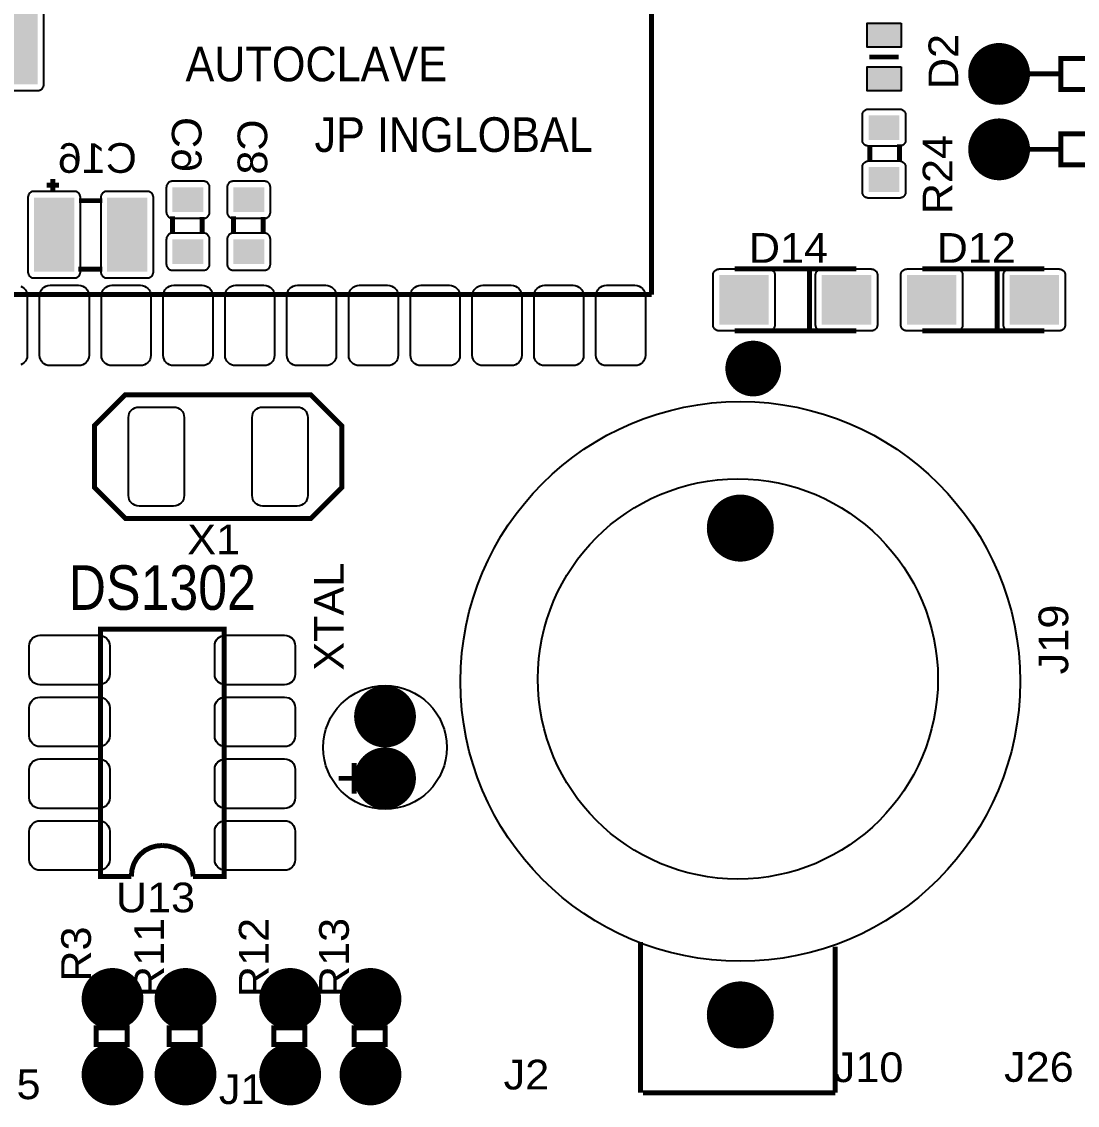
# Model space of a CAD drawing. Header units: inches. Extents: x 18.7 to 39.4, y 4.3 to 20.5.
# Drawn here: x 32.329 to 34.891, y 10.34 to 12.969 of the extents above; entities that cross this region are included whole.
import ezdxf

# ---------------------------------------------------------------- set-up
doc = ezdxf.new("R2010")
doc.units = ezdxf.units.IN
doc.header["$MEASUREMENT"] = 0
doc.styles.get("Standard").update_dxf_attribs({"font": 'arial.ttf'})

# ---------------------------------------------------------------- blocks, each defined once
blk = doc.blocks.new('RPAD')
blk.add_trace([(-0.5, -0.5), (-0.5, 0.5), (0.5, -0.5), (0.5, 0.5)])
blk = doc.blocks.new('EPAD')
at = {"const_width": 0.5}
blk.add_lwpolyline([(-0.25, 0, 1), (0.25, 0, 1)], format="xyb", close=True, dxfattribs=at)
blk = doc.blocks.new('NextionControl')
for points, const_width in [([(46.82, 11.6667), (46.82, 10.9167)], 0.012), ([(46.82, 11.6667), (46.82, 10.9167)], 0.012), ([(46.82, 11.6667), (46.82, 10.9167)], 0.012), ([(47.4194, 11.4931), (47.3486, 11.4931)], 0.0118), ([(47.4194, 11.4931), (47.3486, 11.4931)], 0.0118), ([(47.4194, 11.4931), (47.3486, 11.4931)], 0.0118), ([(47.8133, 11.4145), (48.1133, 11.4145), (48.1133, 11.4895), (47.8133, 11.4895), (47.8133, 11.4145)], 0.012), ([(47.8133, 11.4145), (48.1133, 11.4145), (48.1133, 11.4895), (47.8133, 11.4895), (47.8133, 11.4145)], 0.012), ([(47.8133, 11.4145), (48.1133, 11.4145), (48.1133, 11.4895), (47.8133, 11.4895), (47.8133, 11.4145)], 0.012), ([(47.8133, 11.452), (47.7383, 11.452)], 0.012), ([(47.8133, 11.452), (47.7383, 11.452)], 0.012), ([(47.8133, 11.452), (47.7383, 11.452)], 0.012), ([(47.8133, 11.2315), (48.1133, 11.2315), (48.1133, 11.3065), (47.8133, 11.3065), (47.8133, 11.2315)], 0.012), ([(47.8133, 11.2315), (48.1133, 11.2315), (48.1133, 11.3065), (47.8133, 11.3065), (47.8133, 11.2315)], 0.012), ([(47.8133, 11.2315), (48.1133, 11.2315), (48.1133, 11.3065), (47.8133, 11.3065), (47.8133, 11.2315)], 0.012), ([(47.3495, 11.2394), (47.3495, 11.2799)], 0.012), ([(47.3495, 11.2394), (47.3495, 11.2799)], 0.012), ([(47.3495, 11.2394), (47.3495, 11.2799)], 0.012), ([(47.4215, 11.2394), (47.4215, 11.2814)], 0.012), ([(47.4215, 11.2394), (47.4215, 11.2814)], 0.012), ([(47.4215, 11.2394), (47.4215, 11.2814)], 0.012), ([(47.8133, 11.269), (47.7383, 11.269)], 0.012), ([(47.8133, 11.269), (47.7383, 11.269)], 0.012), ([(47.8133, 11.269), (47.7383, 11.269)], 0.012), ([(45.3674, 11.167), (45.3674, 11.197)], 0.012), ([(45.3674, 11.167), (45.3674, 11.197)], 0.012), ([(45.3674, 11.167), (45.3674, 11.197)], 0.012), ([(45.3824, 11.182), (45.3524, 11.182)], 0.012), ([(45.3824, 11.182), (45.3524, 11.182)], 0.012), ([(45.3824, 11.182), (45.3524, 11.182)], 0.012), ([(45.4874, 11.1445), (45.4304, 11.1445)], 0.012), ([(45.4874, 11.1445), (45.4304, 11.1445)], 0.012), ([(45.4874, 11.1445), (45.4304, 11.1445)], 0.012), ([(45.6575, 11.0642), (45.6575, 11.1062)], 0.012), ([(45.6575, 11.0642), (45.6575, 11.1062)], 0.012), ([(45.6575, 11.0642), (45.6575, 11.1062)], 0.012), ([(45.7295, 11.0642), (45.7295, 11.1047)], 0.012), ([(45.7295, 11.0642), (45.7295, 11.1047)], 0.012), ([(45.7295, 11.0642), (45.7295, 11.1047)], 0.012), ([(45.8052, 11.0642), (45.8052, 11.1062)], 0.012), ([(45.8052, 11.0642), (45.8052, 11.1062)], 0.012), ([(45.8052, 11.0642), (45.8052, 11.1062)], 0.012), ([(45.8772, 11.0642), (45.8772, 11.1047)], 0.012), ([(45.8772, 11.0642), (45.8772, 11.1047)], 0.012), ([(45.8772, 11.0642), (45.8772, 11.1047)], 0.012), ([(45.4874, 10.978), (45.4289, 10.978)], 0.012), ([(45.4874, 10.978), (45.4289, 10.978)], 0.012), ([(45.4874, 10.978), (45.4289, 10.978)], 0.012), ([(47.0216, 10.9788), (47.3171, 10.9788)], 0.012), ([(47.0216, 10.9788), (47.3171, 10.9788)], 0.012), ([(47.0216, 10.9788), (47.3171, 10.9788)], 0.012), ([(47.2031, 10.9788), (47.2031, 10.8288)], 0.012), ([(47.2031, 10.9788), (47.2031, 10.8288)], 0.012), ([(47.2031, 10.9788), (47.2031, 10.8288)], 0.012), ([(47.4773, 10.9788), (47.7728, 10.9788)], 0.012), ([(47.4773, 10.9788), (47.7728, 10.9788)], 0.012), ([(47.4773, 10.9788), (47.7728, 10.9788)], 0.012), ([(47.6588, 10.9788), (47.6588, 10.8288)], 0.012), ([(47.6588, 10.9788), (47.6588, 10.8288)], 0.012), ([(47.6588, 10.9788), (47.6588, 10.8288)], 0.012), ([(43.82, 10.9167), (46.82, 10.9167)], 0.012), ([(43.82, 10.9167), (46.82, 10.9167)], 0.012), ([(43.82, 10.9167), (46.82, 10.9167)], 0.012), ([(47.3171, 10.8288), (47.0216, 10.8288)], 0.012), ([(47.3171, 10.8288), (47.0216, 10.8288)], 0.012), ([(47.3171, 10.8288), (47.0216, 10.8288)], 0.012), ([(47.7728, 10.8288), (47.4773, 10.8288)], 0.012), ([(47.7728, 10.8288), (47.4773, 10.8288)], 0.012), ([(47.7728, 10.8288), (47.4773, 10.8288)], 0.012), ([(45.9933, 10.3737), (45.5433, 10.3737), (45.4683, 10.4487), (45.4683, 10.5987), (45.5433, 10.6737), (45.9933, 10.6737), (46.0683, 10.5987), (46.0683, 10.4487), (45.9933, 10.3737)], 0.012), ([(45.9933, 10.3737), (45.5433, 10.3737), (45.4683, 10.4487), (45.4683, 10.5987), (45.5433, 10.6737), (45.9933, 10.6737), (46.0683, 10.5987), (46.0683, 10.4487), (45.9933, 10.3737)], 0.012), ([(45.9933, 10.3737), (45.5433, 10.3737), (45.4683, 10.4487), (45.4683, 10.5987), (45.5433, 10.6737), (45.9933, 10.6737), (46.0683, 10.5987), (46.0683, 10.4487), (45.9933, 10.3737)], 0.012), ([(45.5576, 9.505), (45.4826, 9.505), (45.4826, 10.105), (45.7826, 10.105), (45.7826, 9.505), (45.7076, 9.505)], 0.012), ([(45.5576, 9.505), (45.4826, 9.505), (45.4826, 10.105), (45.7826, 10.105), (45.7826, 9.505), (45.7076, 9.505)], 0.012), ([(45.5576, 9.505), (45.4826, 9.505), (45.4826, 10.105), (45.7826, 10.105), (45.7826, 9.505), (45.7076, 9.505)], 0.012), ([(46.0982, 9.7055), (46.0982, 9.7805)], 0.012), ([(46.0982, 9.7055), (46.0982, 9.7805)], 0.012), ([(46.0982, 9.7055), (46.0982, 9.7805)], 0.012), ([(46.0607, 9.743), (46.1357, 9.743)], 0.012), ([(46.0607, 9.743), (46.1357, 9.743)], 0.012), ([(46.0607, 9.743), (46.1357, 9.743)], 0.012), ([(45.6326, 9.58), (45.6173, 9.5786), (45.6032, 9.5744), (45.5904, 9.5678), (45.5794, 9.5588), (45.5703, 9.5479), (45.5634, 9.5351), (45.5591, 9.5207), (45.5576, 9.505)], 0.012), ([(45.6326, 9.58), (45.6173, 9.5786), (45.6032, 9.5744), (45.5904, 9.5678), (45.5794, 9.5588), (45.5703, 9.5479), (45.5634, 9.5351), (45.5591, 9.5207), (45.5576, 9.505)], 0.012), ([(45.6326, 9.58), (45.6173, 9.5786), (45.6032, 9.5744), (45.5904, 9.5678), (45.5794, 9.5588), (45.5703, 9.5479), (45.5634, 9.5351), (45.5591, 9.5207), (45.5576, 9.505)], 0.012), ([(45.6326, 9.58), (45.6483, 9.5786), (45.6627, 9.5744), (45.6755, 9.5678), (45.6864, 9.5588), (45.6953, 9.5479), (45.702, 9.5351), (45.7062, 9.5207), (45.7076, 9.505)], 0.012), ([(45.6326, 9.58), (45.6483, 9.5786), (45.6627, 9.5744), (45.6755, 9.5678), (45.6864, 9.5588), (45.6953, 9.5479), (45.702, 9.5351), (45.7062, 9.5207), (45.7076, 9.505)], 0.012), ([(45.6326, 9.58), (45.6483, 9.5786), (45.6627, 9.5744), (45.6755, 9.5678), (45.6864, 9.5588), (45.6953, 9.5479), (45.702, 9.5351), (45.7062, 9.5207), (45.7076, 9.505)], 0.012), ([(46.7932, 8.98), (46.7932, 9.3462)], 0.012), ([(46.7932, 8.98), (46.7932, 9.3462)], 0.012), ([(46.7932, 8.98), (46.7932, 9.3462)], 0.012), ([(47.2657, 9.3344), (47.2657, 8.98)], 0.012), ([(47.2657, 9.3344), (47.2657, 8.98)], 0.012), ([(47.2657, 9.3344), (47.2657, 8.98)], 0.012), ([(45.4725, 9.0974), (45.5475, 9.0974), (45.5475, 9.1376), (45.4725, 9.1376), (45.4725, 9.0974)], 0.012), ([(45.4725, 9.0974), (45.5475, 9.0974), (45.5475, 9.1376), (45.4725, 9.1376), (45.4725, 9.0974)], 0.012), ([(45.4725, 9.0974), (45.5475, 9.0974), (45.5475, 9.1376), (45.4725, 9.1376), (45.4725, 9.0974)], 0.012), ([(45.51, 9.1376), (45.51, 9.1417)], 0.012), ([(45.51, 9.1376), (45.51, 9.1417)], 0.012), ([(45.51, 9.1376), (45.51, 9.1417)], 0.012), ([(45.6497, 9.0974), (45.7247, 9.0974), (45.7247, 9.1376), (45.6497, 9.1376), (45.6497, 9.0974)], 0.012), ([(45.6497, 9.0974), (45.7247, 9.0974), (45.7247, 9.1376), (45.6497, 9.1376), (45.6497, 9.0974)], 0.012), ([(45.6497, 9.0974), (45.7247, 9.0974), (45.7247, 9.1376), (45.6497, 9.1376), (45.6497, 9.0974)], 0.012), ([(45.6872, 9.1376), (45.6872, 9.1417)], 0.012), ([(45.6872, 9.1376), (45.6872, 9.1417)], 0.012), ([(45.6872, 9.1376), (45.6872, 9.1417)], 0.012), ([(45.9036, 9.0974), (45.9786, 9.0974), (45.9786, 9.1376), (45.9036, 9.1376), (45.9036, 9.0974)], 0.012), ([(45.9036, 9.0974), (45.9786, 9.0974), (45.9786, 9.1376), (45.9036, 9.1376), (45.9036, 9.0974)], 0.012), ([(45.9036, 9.0974), (45.9786, 9.0974), (45.9786, 9.1376), (45.9036, 9.1376), (45.9036, 9.0974)], 0.012), ([(45.9411, 9.1376), (45.9411, 9.1417)], 0.012), ([(45.9411, 9.1376), (45.9411, 9.1417)], 0.012), ([(45.9411, 9.1376), (45.9411, 9.1417)], 0.012), ([(46.0985, 9.0974), (46.1735, 9.0974), (46.1735, 9.1376), (46.0985, 9.1376), (46.0985, 9.0974)], 0.012), ([(46.0985, 9.0974), (46.1735, 9.0974), (46.1735, 9.1376), (46.0985, 9.1376), (46.0985, 9.0974)], 0.012), ([(46.0985, 9.0974), (46.1735, 9.0974), (46.1735, 9.1376), (46.0985, 9.1376), (46.0985, 9.0974)], 0.012), ([(46.136, 9.1376), (46.136, 9.1417)], 0.012), ([(46.136, 9.1376), (46.136, 9.1417)], 0.012), ([(46.136, 9.1376), (46.136, 9.1417)], 0.012), ([(45.51, 9.0933), (45.51, 9.0974)], 0.012), ([(45.51, 9.0933), (45.51, 9.0974)], 0.012), ([(45.51, 9.0933), (45.51, 9.0974)], 0.012), ([(45.6872, 9.0933), (45.6872, 9.0974)], 0.012), ([(45.6872, 9.0933), (45.6872, 9.0974)], 0.012), ([(45.6872, 9.0933), (45.6872, 9.0974)], 0.012), ([(45.9411, 9.0933), (45.9411, 9.0974)], 0.012), ([(45.9411, 9.0933), (45.9411, 9.0974)], 0.012), ([(45.9411, 9.0933), (45.9411, 9.0974)], 0.012), ([(46.136, 9.0933), (46.136, 9.0974)], 0.012), ([(46.136, 9.0933), (46.136, 9.0974)], 0.012), ([(46.136, 9.0933), (46.136, 9.0974)], 0.012), ([(46.7991, 8.98), (47.2657, 8.98)], 0.012), ([(46.7991, 8.98), (47.2657, 8.98)], 0.012), ([(46.7991, 8.98), (47.2657, 8.98)], 0.012)]:
    blk.add_lwpolyline(points, dxfattribs=dict(const_width=const_width))
for points in [[(45.2329, 11.4117), (45.3304, 11.4117), (45.332, 11.4118), (45.3335, 11.412), (45.3349, 11.4124), (45.3363, 11.4129), (45.3376, 11.4135), (45.3388, 11.4143), (45.34, 11.4151), (45.3411, 11.4161), (45.342, 11.4171), (45.3429, 11.4183), (45.3436, 11.4195), (45.3442, 11.4208), (45.3447, 11.4222), (45.3451, 11.4237), (45.3453, 11.4252), (45.3454, 11.4267), (45.3454, 11.6067)], [(45.2896, 10.9372), (45.2939, 10.9349), (45.2977, 10.9318), (45.3007, 10.928), (45.3031, 10.9237), (45.3045, 10.9189), (45.305, 10.9137), (45.305, 10.7697), (45.3045, 10.7644), (45.3031, 10.7596), (45.3007, 10.7553), (45.2977, 10.7515), (45.2939, 10.7484), (45.2896, 10.7461)]]:
    blk.add_lwpolyline(points)
for points in [[(47.4253, 11.5755), (47.4253, 11.517), (47.3428, 11.517), (47.3428, 11.5755), (47.4253, 11.5755)], [(47.4253, 11.4692), (47.4253, 11.4107), (47.3428, 11.4107), (47.3428, 11.4692), (47.4253, 11.4692)], [(47.3315, 11.2919), (47.3315, 11.3519), (47.3316, 11.3534), (47.3318, 11.3549), (47.3322, 11.3564), (47.3327, 11.3578), (47.3333, 11.3591), (47.334, 11.3603), (47.3349, 11.3615), (47.3358, 11.3625), (47.3369, 11.3635), (47.3381, 11.3643), (47.3393, 11.3651), (47.3406, 11.3657), (47.342, 11.3662), (47.3434, 11.3666), (47.3449, 11.3668), (47.3465, 11.3669), (47.4215, 11.3669), (47.4231, 11.3668), (47.4246, 11.3666), (47.426, 11.3662), (47.4274, 11.3657), (47.4287, 11.3651), (47.43, 11.3643), (47.4311, 11.3635), (47.4322, 11.3625), (47.4331, 11.3615), (47.434, 11.3603), (47.4347, 11.3591), (47.4353, 11.3578), (47.4358, 11.3564), (47.4362, 11.3549), (47.4364, 11.3534), (47.4365, 11.3519), (47.4365, 11.2919), (47.4364, 11.2903), (47.4362, 11.2888), (47.4358, 11.2873), (47.4353, 11.286), (47.4347, 11.2846), (47.434, 11.2834), (47.4331, 11.2823), (47.4322, 11.2812), (47.4311, 11.2802), (47.43, 11.2794), (47.4287, 11.2786), (47.4274, 11.278), (47.426, 11.2775), (47.4246, 11.2772), (47.4231, 11.2769), (47.4215, 11.2769), (47.3465, 11.2769), (47.3449, 11.2769), (47.3434, 11.2772), (47.342, 11.2775), (47.3406, 11.278), (47.3393, 11.2786), (47.3381, 11.2794), (47.3369, 11.2802), (47.3358, 11.2812), (47.3349, 11.2823), (47.334, 11.2834), (47.3333, 11.2846), (47.3327, 11.286), (47.3322, 11.2873), (47.3318, 11.2888), (47.3316, 11.2903), (47.3315, 11.2919)], [(47.3315, 11.1659), (47.3315, 11.2259), (47.3316, 11.2274), (47.3318, 11.2289), (47.3322, 11.2304), (47.3327, 11.2318), (47.3333, 11.2331), (47.334, 11.2343), (47.3349, 11.2355), (47.3358, 11.2365), (47.3369, 11.2375), (47.3381, 11.2383), (47.3393, 11.2391), (47.3406, 11.2397), (47.342, 11.2402), (47.3434, 11.2406), (47.3449, 11.2408), (47.3465, 11.2409), (47.4215, 11.2409), (47.4231, 11.2408), (47.4246, 11.2406), (47.426, 11.2402), (47.4274, 11.2397), (47.4287, 11.2391), (47.43, 11.2383), (47.4311, 11.2375), (47.4322, 11.2365), (47.4331, 11.2355), (47.434, 11.2343), (47.4347, 11.2331), (47.4353, 11.2318), (47.4358, 11.2304), (47.4362, 11.2289), (47.4364, 11.2274), (47.4365, 11.2259), (47.4365, 11.1659), (47.4364, 11.1643), (47.4362, 11.1628), (47.4358, 11.1613), (47.4353, 11.16), (47.4347, 11.1586), (47.434, 11.1574), (47.4331, 11.1563), (47.4322, 11.1552), (47.4311, 11.1542), (47.43, 11.1534), (47.4287, 11.1526), (47.4274, 11.152), (47.426, 11.1515), (47.4246, 11.1512), (47.4231, 11.1509), (47.4215, 11.1509), (47.3465, 11.1509), (47.3449, 11.1509), (47.3434, 11.1512), (47.342, 11.1515), (47.3406, 11.152), (47.3393, 11.1526), (47.3381, 11.1534), (47.3369, 11.1542), (47.3358, 11.1552), (47.3349, 11.1563), (47.334, 11.1574), (47.3333, 11.1586), (47.3327, 11.16), (47.3322, 11.1613), (47.3318, 11.1628), (47.3316, 11.1643), (47.3315, 11.1659)], [(45.7475, 11.1167), (45.7475, 11.1767), (45.7475, 11.1783), (45.7472, 11.1798), (45.7469, 11.1812), (45.7464, 11.1826), (45.7457, 11.1839), (45.745, 11.1852), (45.7442, 11.1863), (45.7432, 11.1874), (45.7421, 11.1883), (45.741, 11.1892), (45.7397, 11.1899), (45.7384, 11.1906), (45.737, 11.1911), (45.7356, 11.1914), (45.7341, 11.1916), (45.7325, 11.1917), (45.6575, 11.1917), (45.656, 11.1916), (45.6545, 11.1914), (45.653, 11.1911), (45.6516, 11.1906), (45.6503, 11.1899), (45.6491, 11.1892), (45.6479, 11.1883), (45.6469, 11.1874), (45.6459, 11.1863), (45.645, 11.1852), (45.6443, 11.1839), (45.6437, 11.1826), (45.6432, 11.1812), (45.6428, 11.1798), (45.6426, 11.1783), (45.6425, 11.1767), (45.6425, 11.1167), (45.6426, 11.1152), (45.6428, 11.1137), (45.6432, 11.1122), (45.6437, 11.1108), (45.6443, 11.1095), (45.645, 11.1083), (45.6459, 11.1071), (45.6469, 11.1061), (45.6479, 11.1051), (45.6491, 11.1042), (45.6503, 11.1035), (45.6516, 11.1029), (45.653, 11.1024), (45.6545, 11.102), (45.656, 11.1018), (45.6575, 11.1017), (45.7325, 11.1017), (45.7341, 11.1018), (45.7356, 11.102), (45.737, 11.1024), (45.7384, 11.1029), (45.7397, 11.1035), (45.741, 11.1042), (45.7421, 11.1051), (45.7432, 11.1061), (45.7442, 11.1071), (45.745, 11.1083), (45.7457, 11.1095), (45.7464, 11.1108), (45.7469, 11.1122), (45.7472, 11.1137), (45.7475, 11.1152), (45.7475, 11.1167)], [(45.8952, 11.1167), (45.8952, 11.1767), (45.8951, 11.1783), (45.8949, 11.1798), (45.8945, 11.1812), (45.894, 11.1826), (45.8934, 11.1839), (45.8926, 11.1852), (45.8918, 11.1863), (45.8908, 11.1874), (45.8898, 11.1883), (45.8886, 11.1892), (45.8874, 11.1899), (45.8861, 11.1906), (45.8847, 11.1911), (45.8832, 11.1914), (45.8817, 11.1916), (45.8802, 11.1917), (45.8052, 11.1917), (45.8036, 11.1916), (45.8021, 11.1914), (45.8006, 11.1911), (45.7993, 11.1906), (45.7979, 11.1899), (45.7967, 11.1892), (45.7956, 11.1883), (45.7945, 11.1874), (45.7935, 11.1863), (45.7927, 11.1852), (45.7919, 11.1839), (45.7913, 11.1826), (45.7908, 11.1812), (45.7905, 11.1798), (45.7902, 11.1783), (45.7902, 11.1767), (45.7902, 11.1167), (45.7902, 11.1152), (45.7905, 11.1137), (45.7908, 11.1122), (45.7913, 11.1108), (45.7919, 11.1095), (45.7927, 11.1083), (45.7935, 11.1071), (45.7945, 11.1061), (45.7956, 11.1051), (45.7967, 11.1042), (45.7979, 11.1035), (45.7993, 11.1029), (45.8006, 11.1024), (45.8021, 11.102), (45.8036, 11.1018), (45.8052, 11.1017), (45.8802, 11.1017), (45.8817, 11.1018), (45.8832, 11.102), (45.8847, 11.1024), (45.8861, 11.1029), (45.8874, 11.1035), (45.8886, 11.1042), (45.8898, 11.1051), (45.8908, 11.1061), (45.8918, 11.1071), (45.8926, 11.1083), (45.8934, 11.1095), (45.894, 11.1108), (45.8945, 11.1122), (45.8949, 11.1137), (45.8951, 11.1152), (45.8952, 11.1167)], [(45.4191, 11.167), (45.3216, 11.167), (45.3201, 11.1669), (45.3186, 11.1667), (45.3171, 11.1664), (45.3157, 11.1659), (45.3144, 11.1652), (45.3132, 11.1645), (45.312, 11.1636), (45.311, 11.1627), (45.31, 11.1616), (45.3092, 11.1605), (45.3084, 11.1592), (45.3078, 11.1579), (45.3073, 11.1565), (45.3069, 11.1551), (45.3067, 11.1536), (45.3066, 11.152), (45.3066, 10.972), (45.3067, 10.9705), (45.3069, 10.969), (45.3073, 10.9675), (45.3078, 10.9661), (45.3084, 10.9648), (45.3092, 10.9636), (45.31, 10.9624), (45.311, 10.9614), (45.312, 10.9604), (45.3132, 10.9595), (45.3144, 10.9588), (45.3157, 10.9582), (45.3171, 10.9577), (45.3186, 10.9573), (45.3201, 10.9571), (45.3216, 10.957), (45.4191, 10.957), (45.4207, 10.9571), (45.4222, 10.9573), (45.4237, 10.9577), (45.425, 10.9582), (45.4264, 10.9588), (45.4276, 10.9595), (45.4287, 10.9604), (45.4298, 10.9614), (45.4308, 10.9624), (45.4316, 10.9636), (45.4324, 10.9648), (45.433, 10.9661), (45.4335, 10.9675), (45.4338, 10.969), (45.4341, 10.9705), (45.4341, 10.972), (45.4341, 11.152), (45.4341, 11.1536), (45.4338, 11.1551), (45.4335, 11.1565), (45.433, 11.1579), (45.4324, 11.1592), (45.4316, 11.1605), (45.4308, 11.1616), (45.4298, 11.1627), (45.4287, 11.1636), (45.4276, 11.1645), (45.4264, 11.1652), (45.425, 11.1659), (45.4237, 11.1664), (45.4222, 11.1667), (45.4207, 11.1669), (45.4191, 11.167)], [(45.5961, 11.167), (45.4986, 11.167), (45.4971, 11.1669), (45.4956, 11.1667), (45.4941, 11.1664), (45.4927, 11.1659), (45.4914, 11.1652), (45.4902, 11.1645), (45.489, 11.1636), (45.488, 11.1627), (45.487, 11.1616), (45.4862, 11.1605), (45.4854, 11.1592), (45.4848, 11.1579), (45.4843, 11.1565), (45.4839, 11.1551), (45.4837, 11.1536), (45.4836, 11.152), (45.4836, 10.972), (45.4837, 10.9705), (45.4839, 10.969), (45.4843, 10.9675), (45.4848, 10.9661), (45.4854, 10.9648), (45.4862, 10.9636), (45.487, 10.9624), (45.488, 10.9614), (45.489, 10.9604), (45.4902, 10.9595), (45.4914, 10.9588), (45.4927, 10.9582), (45.4941, 10.9577), (45.4956, 10.9573), (45.4971, 10.9571), (45.4986, 10.957), (45.5961, 10.957), (45.5977, 10.9571), (45.5992, 10.9573), (45.6007, 10.9577), (45.602, 10.9582), (45.6034, 10.9588), (45.6046, 10.9595), (45.6057, 10.9604), (45.6068, 10.9614), (45.6078, 10.9624), (45.6086, 10.9636), (45.6094, 10.9648), (45.61, 10.9661), (45.6105, 10.9675), (45.6108, 10.969), (45.6111, 10.9705), (45.6111, 10.972), (45.6111, 11.152), (45.6111, 11.1536), (45.6108, 11.1551), (45.6105, 11.1565), (45.61, 11.1579), (45.6094, 11.1592), (45.6086, 11.1605), (45.6078, 11.1616), (45.6068, 11.1627), (45.6057, 11.1636), (45.6046, 11.1645), (45.6034, 11.1652), (45.602, 11.1659), (45.6007, 11.1664), (45.5992, 11.1667), (45.5977, 11.1669), (45.5961, 11.167)], [(45.7475, 10.9907), (45.7475, 11.0507), (45.7475, 11.0523), (45.7472, 11.0538), (45.7469, 11.0552), (45.7464, 11.0566), (45.7457, 11.0579), (45.745, 11.0592), (45.7442, 11.0603), (45.7432, 11.0614), (45.7421, 11.0623), (45.741, 11.0632), (45.7397, 11.0639), (45.7384, 11.0646), (45.737, 11.0651), (45.7356, 11.0654), (45.7341, 11.0656), (45.7325, 11.0657), (45.6575, 11.0657), (45.656, 11.0656), (45.6545, 11.0654), (45.653, 11.0651), (45.6516, 11.0646), (45.6503, 11.0639), (45.6491, 11.0632), (45.6479, 11.0623), (45.6469, 11.0614), (45.6459, 11.0603), (45.645, 11.0592), (45.6443, 11.0579), (45.6437, 11.0566), (45.6432, 11.0552), (45.6428, 11.0538), (45.6426, 11.0523), (45.6425, 11.0507), (45.6425, 10.9907), (45.6426, 10.9892), (45.6428, 10.9877), (45.6432, 10.9862), (45.6437, 10.9848), (45.6443, 10.9835), (45.645, 10.9823), (45.6459, 10.9811), (45.6469, 10.9801), (45.6479, 10.9791), (45.6491, 10.9782), (45.6503, 10.9775), (45.6516, 10.9769), (45.653, 10.9764), (45.6545, 10.976), (45.656, 10.9758), (45.6575, 10.9757), (45.7325, 10.9757), (45.7341, 10.9758), (45.7356, 10.976), (45.737, 10.9764), (45.7384, 10.9769), (45.7397, 10.9775), (45.741, 10.9782), (45.7421, 10.9791), (45.7432, 10.9801), (45.7442, 10.9811), (45.745, 10.9823), (45.7457, 10.9835), (45.7464, 10.9848), (45.7469, 10.9862), (45.7472, 10.9877), (45.7475, 10.9892), (45.7475, 10.9907)], [(45.8952, 10.9907), (45.8952, 11.0507), (45.8951, 11.0523), (45.8949, 11.0538), (45.8945, 11.0552), (45.894, 11.0566), (45.8934, 11.0579), (45.8926, 11.0592), (45.8918, 11.0603), (45.8908, 11.0614), (45.8898, 11.0623), (45.8886, 11.0632), (45.8874, 11.0639), (45.8861, 11.0646), (45.8847, 11.0651), (45.8832, 11.0654), (45.8817, 11.0656), (45.8802, 11.0657), (45.8052, 11.0657), (45.8036, 11.0656), (45.8021, 11.0654), (45.8006, 11.0651), (45.7993, 11.0646), (45.7979, 11.0639), (45.7967, 11.0632), (45.7956, 11.0623), (45.7945, 11.0614), (45.7935, 11.0603), (45.7927, 11.0592), (45.7919, 11.0579), (45.7913, 11.0566), (45.7908, 11.0552), (45.7905, 11.0538), (45.7902, 11.0523), (45.7902, 11.0507), (45.7902, 10.9907), (45.7902, 10.9892), (45.7905, 10.9877), (45.7908, 10.9862), (45.7913, 10.9848), (45.7919, 10.9835), (45.7927, 10.9823), (45.7935, 10.9811), (45.7945, 10.9801), (45.7956, 10.9791), (45.7967, 10.9782), (45.7979, 10.9775), (45.7993, 10.9769), (45.8006, 10.9764), (45.8021, 10.976), (45.8036, 10.9758), (45.8052, 10.9757), (45.8802, 10.9757), (45.8817, 10.9758), (45.8832, 10.976), (45.8847, 10.9764), (45.8861, 10.9769), (45.8874, 10.9775), (45.8886, 10.9782), (45.8898, 10.9791), (45.8908, 10.9801), (45.8918, 10.9811), (45.8926, 10.9823), (45.8934, 10.9835), (45.894, 10.9848), (45.8945, 10.9862), (45.8949, 10.9877), (45.8951, 10.9892), (45.8952, 10.9907)], [(46.9841, 10.9788), (47.1041, 10.9788), (47.1056, 10.9787), (47.1071, 10.9785), (47.1086, 10.9781), (47.11, 10.9776), (47.1113, 10.977), (47.1125, 10.9762), (47.1137, 10.9754), (47.1147, 10.9744), (47.1157, 10.9734), (47.1165, 10.9722), (47.1173, 10.971), (47.1179, 10.9697), (47.1184, 10.9683), (47.1188, 10.9668), (47.119, 10.9653), (47.1191, 10.9638), (47.1191, 10.8438), (47.119, 10.8422), (47.1188, 10.8407), (47.1184, 10.8392), (47.1179, 10.8379), (47.1173, 10.8365), (47.1165, 10.8353), (47.1157, 10.8341), (47.1147, 10.8331), (47.1137, 10.8321), (47.1125, 10.8313), (47.1113, 10.8305), (47.11, 10.8299), (47.1086, 10.8294), (47.1071, 10.8291), (47.1056, 10.8288), (47.1041, 10.8288), (46.9841, 10.8288), (46.9825, 10.8288), (46.981, 10.8291), (46.9795, 10.8294), (46.9782, 10.8299), (46.9768, 10.8305), (46.9756, 10.8313), (46.9745, 10.8321), (46.9734, 10.8331), (46.9724, 10.8341), (46.9716, 10.8353), (46.9708, 10.8365), (46.9702, 10.8379), (46.9697, 10.8392), (46.9694, 10.8407), (46.9691, 10.8422), (46.9691, 10.8438), (46.9691, 10.9638), (46.9691, 10.9653), (46.9694, 10.9668), (46.9697, 10.9683), (46.9702, 10.9697), (46.9708, 10.971), (46.9716, 10.9722), (46.9724, 10.9734), (46.9734, 10.9744), (46.9745, 10.9754), (46.9756, 10.9762), (46.9768, 10.977), (46.9782, 10.9776), (46.9795, 10.9781), (46.981, 10.9785), (46.9825, 10.9787), (46.9841, 10.9788)], [(47.2331, 10.9788), (47.3531, 10.9788), (47.3546, 10.9787), (47.3561, 10.9785), (47.3576, 10.9781), (47.359, 10.9776), (47.3603, 10.977), (47.3615, 10.9762), (47.3627, 10.9754), (47.3637, 10.9744), (47.3647, 10.9734), (47.3655, 10.9722), (47.3663, 10.971), (47.3669, 10.9697), (47.3674, 10.9683), (47.3678, 10.9668), (47.368, 10.9653), (47.3681, 10.9638), (47.3681, 10.8438), (47.368, 10.8422), (47.3678, 10.8407), (47.3674, 10.8392), (47.3669, 10.8379), (47.3663, 10.8365), (47.3655, 10.8353), (47.3647, 10.8341), (47.3637, 10.8331), (47.3627, 10.8321), (47.3615, 10.8313), (47.3603, 10.8305), (47.359, 10.8299), (47.3576, 10.8294), (47.3561, 10.8291), (47.3546, 10.8288), (47.3531, 10.8288), (47.2331, 10.8288), (47.2315, 10.8288), (47.23, 10.8291), (47.2285, 10.8294), (47.2272, 10.8299), (47.2258, 10.8305), (47.2246, 10.8313), (47.2235, 10.8321), (47.2224, 10.8331), (47.2214, 10.8341), (47.2206, 10.8353), (47.2198, 10.8365), (47.2192, 10.8379), (47.2187, 10.8392), (47.2184, 10.8407), (47.2181, 10.8422), (47.2181, 10.8438), (47.2181, 10.9638), (47.2181, 10.9653), (47.2184, 10.9668), (47.2187, 10.9683), (47.2192, 10.9697), (47.2198, 10.971), (47.2206, 10.9722), (47.2214, 10.9734), (47.2224, 10.9744), (47.2235, 10.9754), (47.2246, 10.9762), (47.2258, 10.977), (47.2272, 10.9776), (47.2285, 10.9781), (47.23, 10.9785), (47.2315, 10.9787), (47.2331, 10.9788)], [(47.4398, 10.9788), (47.5598, 10.9788), (47.5613, 10.9787), (47.5628, 10.9785), (47.5643, 10.9781), (47.5657, 10.9776), (47.567, 10.977), (47.5682, 10.9762), (47.5694, 10.9754), (47.5704, 10.9744), (47.5714, 10.9734), (47.5722, 10.9722), (47.573, 10.971), (47.5736, 10.9697), (47.5741, 10.9683), (47.5745, 10.9668), (47.5747, 10.9653), (47.5748, 10.9638), (47.5748, 10.8438), (47.5747, 10.8422), (47.5745, 10.8407), (47.5741, 10.8392), (47.5736, 10.8379), (47.573, 10.8365), (47.5722, 10.8353), (47.5714, 10.8341), (47.5704, 10.8331), (47.5694, 10.8321), (47.5682, 10.8313), (47.567, 10.8305), (47.5657, 10.8299), (47.5643, 10.8294), (47.5628, 10.8291), (47.5613, 10.8288), (47.5598, 10.8288), (47.4398, 10.8288), (47.4382, 10.8288), (47.4367, 10.8291), (47.4352, 10.8294), (47.4338, 10.8299), (47.4325, 10.8305), (47.4313, 10.8313), (47.4301, 10.8321), (47.4291, 10.8331), (47.4281, 10.8341), (47.4273, 10.8353), (47.4265, 10.8365), (47.4259, 10.8379), (47.4254, 10.8392), (47.4251, 10.8407), (47.4248, 10.8422), (47.4248, 10.8438), (47.4248, 10.9638), (47.4248, 10.9653), (47.4251, 10.9668), (47.4254, 10.9683), (47.4259, 10.9697), (47.4265, 10.971), (47.4273, 10.9722), (47.4281, 10.9734), (47.4291, 10.9744), (47.4301, 10.9754), (47.4313, 10.9762), (47.4325, 10.977), (47.4338, 10.9776), (47.4352, 10.9781), (47.4367, 10.9785), (47.4382, 10.9787), (47.4398, 10.9788)], [(47.6888, 10.9788), (47.8088, 10.9788), (47.8103, 10.9787), (47.8118, 10.9785), (47.8133, 10.9781), (47.8147, 10.9776), (47.816, 10.977), (47.8172, 10.9762), (47.8184, 10.9754), (47.8194, 10.9744), (47.8204, 10.9734), (47.8212, 10.9722), (47.822, 10.971), (47.8226, 10.9697), (47.8231, 10.9683), (47.8235, 10.9668), (47.8237, 10.9653), (47.8238, 10.9638), (47.8238, 10.8438), (47.8237, 10.8422), (47.8235, 10.8407), (47.8231, 10.8392), (47.8226, 10.8379), (47.822, 10.8365), (47.8212, 10.8353), (47.8204, 10.8341), (47.8194, 10.8331), (47.8184, 10.8321), (47.8172, 10.8313), (47.816, 10.8305), (47.8147, 10.8299), (47.8133, 10.8294), (47.8118, 10.8291), (47.8103, 10.8288), (47.8088, 10.8288), (47.6888, 10.8288), (47.6872, 10.8288), (47.6857, 10.8291), (47.6842, 10.8294), (47.6828, 10.8299), (47.6815, 10.8305), (47.6803, 10.8313), (47.6791, 10.8321), (47.6781, 10.8331), (47.6771, 10.8341), (47.6763, 10.8353), (47.6755, 10.8365), (47.6749, 10.8379), (47.6744, 10.8392), (47.6741, 10.8407), (47.6738, 10.8422), (47.6738, 10.8438), (47.6738, 10.9638), (47.6738, 10.9653), (47.6741, 10.9668), (47.6744, 10.9683), (47.6749, 10.9697), (47.6755, 10.971), (47.6763, 10.9722), (47.6771, 10.9734), (47.6781, 10.9744), (47.6791, 10.9754), (47.6803, 10.9762), (47.6815, 10.977), (47.6828, 10.9776), (47.6842, 10.9781), (47.6857, 10.9785), (47.6872, 10.9787), (47.6888, 10.9788)], [(45.3605, 10.9392), (45.4295, 10.9392), (45.4347, 10.9386), (45.4396, 10.9372), (45.4439, 10.9349), (45.4477, 10.9318), (45.4507, 10.928), (45.4531, 10.9237), (45.4545, 10.9189), (45.455, 10.9137), (45.455, 10.7697), (45.4545, 10.7644), (45.4531, 10.7596), (45.4507, 10.7553), (45.4477, 10.7515), (45.4439, 10.7484), (45.4396, 10.7461), (45.4347, 10.7447), (45.4295, 10.7442), (45.3605, 10.7442), (45.3553, 10.7447), (45.3505, 10.7461), (45.3462, 10.7484), (45.3424, 10.7515), (45.3393, 10.7553), (45.337, 10.7596), (45.3355, 10.7644), (45.335, 10.7697), (45.335, 10.9137), (45.3355, 10.9189), (45.337, 10.9237), (45.3393, 10.928), (45.3424, 10.9318), (45.3462, 10.9349), (45.3505, 10.9372), (45.3553, 10.9386), (45.3605, 10.9392)], [(45.5105, 10.9392), (45.5795, 10.9392), (45.5847, 10.9386), (45.5896, 10.9372), (45.5939, 10.9349), (45.5977, 10.9318), (45.6007, 10.928), (45.6031, 10.9237), (45.6045, 10.9189), (45.605, 10.9137), (45.605, 10.7697), (45.6045, 10.7644), (45.6031, 10.7596), (45.6007, 10.7553), (45.5977, 10.7515), (45.5939, 10.7484), (45.5896, 10.7461), (45.5847, 10.7447), (45.5795, 10.7442), (45.5105, 10.7442), (45.5053, 10.7447), (45.5005, 10.7461), (45.4962, 10.7484), (45.4924, 10.7515), (45.4893, 10.7553), (45.487, 10.7596), (45.4855, 10.7644), (45.485, 10.7697), (45.485, 10.9137), (45.4855, 10.9189), (45.487, 10.9237), (45.4893, 10.928), (45.4924, 10.9318), (45.4962, 10.9349), (45.5005, 10.9372), (45.5053, 10.9386), (45.5105, 10.9392)], [(45.6605, 10.9392), (45.7295, 10.9392), (45.7347, 10.9386), (45.7396, 10.9372), (45.7439, 10.9349), (45.7477, 10.9318), (45.7507, 10.928), (45.7531, 10.9237), (45.7545, 10.9189), (45.755, 10.9137), (45.755, 10.7697), (45.7545, 10.7644), (45.7531, 10.7596), (45.7507, 10.7553), (45.7477, 10.7515), (45.7439, 10.7484), (45.7396, 10.7461), (45.7347, 10.7447), (45.7295, 10.7442), (45.6605, 10.7442), (45.6553, 10.7447), (45.6505, 10.7461), (45.6462, 10.7484), (45.6424, 10.7515), (45.6393, 10.7553), (45.637, 10.7596), (45.6355, 10.7644), (45.635, 10.7697), (45.635, 10.9137), (45.6355, 10.9189), (45.637, 10.9237), (45.6393, 10.928), (45.6424, 10.9318), (45.6462, 10.9349), (45.6505, 10.9372), (45.6553, 10.9386), (45.6605, 10.9392)], [(45.8105, 10.9392), (45.8795, 10.9392), (45.8847, 10.9386), (45.8896, 10.9372), (45.8939, 10.9349), (45.8977, 10.9318), (45.9007, 10.928), (45.9031, 10.9237), (45.9045, 10.9189), (45.905, 10.9137), (45.905, 10.7697), (45.9045, 10.7644), (45.9031, 10.7596), (45.9007, 10.7553), (45.8977, 10.7515), (45.8939, 10.7484), (45.8896, 10.7461), (45.8847, 10.7447), (45.8795, 10.7442), (45.8105, 10.7442), (45.8053, 10.7447), (45.8005, 10.7461), (45.7962, 10.7484), (45.7924, 10.7515), (45.7893, 10.7553), (45.787, 10.7596), (45.7855, 10.7644), (45.785, 10.7697), (45.785, 10.9137), (45.7855, 10.9189), (45.787, 10.9237), (45.7893, 10.928), (45.7924, 10.9318), (45.7962, 10.9349), (45.8005, 10.9372), (45.8053, 10.9386), (45.8105, 10.9392)], [(45.9605, 10.9392), (46.0295, 10.9392), (46.0347, 10.9386), (46.0396, 10.9372), (46.0439, 10.9349), (46.0477, 10.9318), (46.0507, 10.928), (46.0531, 10.9237), (46.0545, 10.9189), (46.055, 10.9137), (46.055, 10.7697), (46.0545, 10.7644), (46.0531, 10.7596), (46.0507, 10.7553), (46.0477, 10.7515), (46.0439, 10.7484), (46.0396, 10.7461), (46.0347, 10.7447), (46.0295, 10.7442), (45.9605, 10.7442), (45.9553, 10.7447), (45.9505, 10.7461), (45.9462, 10.7484), (45.9424, 10.7515), (45.9393, 10.7553), (45.937, 10.7596), (45.9355, 10.7644), (45.935, 10.7697), (45.935, 10.9137), (45.9355, 10.9189), (45.937, 10.9237), (45.9393, 10.928), (45.9424, 10.9318), (45.9462, 10.9349), (45.9505, 10.9372), (45.9553, 10.9386), (45.9605, 10.9392)], [(46.1105, 10.9392), (46.1795, 10.9392), (46.1847, 10.9386), (46.1896, 10.9372), (46.1939, 10.9349), (46.1977, 10.9318), (46.2007, 10.928), (46.2031, 10.9237), (46.2045, 10.9189), (46.205, 10.9137), (46.205, 10.7697), (46.2045, 10.7644), (46.2031, 10.7596), (46.2007, 10.7553), (46.1977, 10.7515), (46.1939, 10.7484), (46.1896, 10.7461), (46.1847, 10.7447), (46.1795, 10.7442), (46.1105, 10.7442), (46.1053, 10.7447), (46.1005, 10.7461), (46.0962, 10.7484), (46.0924, 10.7515), (46.0893, 10.7553), (46.087, 10.7596), (46.0855, 10.7644), (46.085, 10.7697), (46.085, 10.9137), (46.0855, 10.9189), (46.087, 10.9237), (46.0893, 10.928), (46.0924, 10.9318), (46.0962, 10.9349), (46.1005, 10.9372), (46.1053, 10.9386), (46.1105, 10.9392)], [(46.2605, 10.9392), (46.3295, 10.9392), (46.3347, 10.9386), (46.3396, 10.9372), (46.3439, 10.9349), (46.3477, 10.9318), (46.3507, 10.928), (46.3531, 10.9237), (46.3545, 10.9189), (46.355, 10.9137), (46.355, 10.7697), (46.3545, 10.7644), (46.3531, 10.7596), (46.3507, 10.7553), (46.3477, 10.7515), (46.3439, 10.7484), (46.3396, 10.7461), (46.3347, 10.7447), (46.3295, 10.7442), (46.2605, 10.7442), (46.2553, 10.7447), (46.2505, 10.7461), (46.2462, 10.7484), (46.2424, 10.7515), (46.2393, 10.7553), (46.237, 10.7596), (46.2355, 10.7644), (46.235, 10.7697), (46.235, 10.9137), (46.2355, 10.9189), (46.237, 10.9237), (46.2393, 10.928), (46.2424, 10.9318), (46.2462, 10.9349), (46.2505, 10.9372), (46.2553, 10.9386), (46.2605, 10.9392)], [(46.4105, 10.9392), (46.4795, 10.9392), (46.4847, 10.9386), (46.4896, 10.9372), (46.4939, 10.9349), (46.4977, 10.9318), (46.5007, 10.928), (46.5031, 10.9237), (46.5045, 10.9189), (46.505, 10.9137), (46.505, 10.7697), (46.5045, 10.7644), (46.5031, 10.7596), (46.5007, 10.7553), (46.4977, 10.7515), (46.4939, 10.7484), (46.4896, 10.7461), (46.4847, 10.7447), (46.4795, 10.7442), (46.4105, 10.7442), (46.4053, 10.7447), (46.4005, 10.7461), (46.3962, 10.7484), (46.3924, 10.7515), (46.3893, 10.7553), (46.387, 10.7596), (46.3855, 10.7644), (46.385, 10.7697), (46.385, 10.9137), (46.3855, 10.9189), (46.387, 10.9237), (46.3893, 10.928), (46.3924, 10.9318), (46.3962, 10.9349), (46.4005, 10.9372), (46.4053, 10.9386), (46.4105, 10.9392)], [(46.5605, 10.9392), (46.6295, 10.9392), (46.6347, 10.9386), (46.6396, 10.9372), (46.6439, 10.9349), (46.6477, 10.9318), (46.6507, 10.928), (46.6531, 10.9237), (46.6545, 10.9189), (46.655, 10.9137), (46.655, 10.7697), (46.6545, 10.7644), (46.6531, 10.7596), (46.6507, 10.7553), (46.6477, 10.7515), (46.6439, 10.7484), (46.6396, 10.7461), (46.6347, 10.7447), (46.6295, 10.7442), (46.5605, 10.7442), (46.5553, 10.7447), (46.5505, 10.7461), (46.5462, 10.7484), (46.5424, 10.7515), (46.5393, 10.7553), (46.537, 10.7596), (46.5355, 10.7644), (46.535, 10.7697), (46.535, 10.9137), (46.5355, 10.9189), (46.537, 10.9237), (46.5393, 10.928), (46.5424, 10.9318), (46.5462, 10.9349), (46.5505, 10.9372), (46.5553, 10.9386), (46.5605, 10.9392)], [(46.7105, 10.9392), (46.7795, 10.9392), (46.7847, 10.9386), (46.7896, 10.9372), (46.7939, 10.9349), (46.7977, 10.9318), (46.8007, 10.928), (46.8031, 10.9237), (46.8045, 10.9189), (46.805, 10.9137), (46.805, 10.7697), (46.8045, 10.7644), (46.8031, 10.7596), (46.8007, 10.7553), (46.7977, 10.7515), (46.7939, 10.7484), (46.7896, 10.7461), (46.7847, 10.7447), (46.7795, 10.7442), (46.7105, 10.7442), (46.7053, 10.7447), (46.7005, 10.7461), (46.6962, 10.7484), (46.6924, 10.7515), (46.6893, 10.7553), (46.687, 10.7596), (46.6855, 10.7644), (46.685, 10.7697), (46.685, 10.9137), (46.6855, 10.9189), (46.687, 10.9237), (46.6893, 10.928), (46.6924, 10.9318), (46.6962, 10.9349), (46.7005, 10.9372), (46.7053, 10.9386), (46.7105, 10.9392)], [(45.6603, 10.4037), (45.5763, 10.4037), (45.571, 10.4042), (45.5662, 10.4057), (45.5619, 10.408), (45.5581, 10.4111), (45.555, 10.4148), (45.5527, 10.4192), (45.5513, 10.424), (45.5508, 10.4292), (45.5508, 10.6182), (45.5513, 10.6234), (45.5527, 10.6282), (45.555, 10.6326), (45.5581, 10.6363), (45.5619, 10.6394), (45.5662, 10.6417), (45.571, 10.6432), (45.5763, 10.6437), (45.6603, 10.6437), (45.6655, 10.6432), (45.6703, 10.6417), (45.6746, 10.6394), (45.6784, 10.6363), (45.6815, 10.6326), (45.6838, 10.6282), (45.6852, 10.6234), (45.6858, 10.6182), (45.6858, 10.4292), (45.6852, 10.424), (45.6838, 10.4192), (45.6815, 10.4148), (45.6784, 10.4111), (45.6746, 10.408), (45.6703, 10.4057), (45.6655, 10.4042), (45.6603, 10.4037)], [(45.9603, 10.4037), (45.8763, 10.4037), (45.871, 10.4042), (45.8662, 10.4057), (45.8619, 10.408), (45.8581, 10.4111), (45.855, 10.4148), (45.8527, 10.4192), (45.8513, 10.424), (45.8508, 10.4292), (45.8508, 10.6182), (45.8513, 10.6234), (45.8527, 10.6282), (45.855, 10.6326), (45.8581, 10.6363), (45.8619, 10.6394), (45.8662, 10.6417), (45.871, 10.6432), (45.8763, 10.6437), (45.9603, 10.6437), (45.9655, 10.6432), (45.9703, 10.6417), (45.9746, 10.6394), (45.9784, 10.6363), (45.9815, 10.6326), (45.9838, 10.6282), (45.9852, 10.6234), (45.9858, 10.6182), (45.9858, 10.4292), (45.9852, 10.424), (45.9838, 10.4192), (45.9815, 10.4148), (45.9784, 10.4111), (45.9746, 10.408), (45.9703, 10.4057), (45.9655, 10.4042), (45.9603, 10.4037)], [(45.3101, 9.9955), (45.3101, 10.0645), (45.3106, 10.0697), (45.3121, 10.0746), (45.3144, 10.0789), (45.3175, 10.0827), (45.3212, 10.0857), (45.3256, 10.0881), (45.3304, 10.0895), (45.3356, 10.09), (45.4796, 10.09), (45.4848, 10.0895), (45.4896, 10.0881), (45.494, 10.0857), (45.4977, 10.0827), (45.5008, 10.0789), (45.5031, 10.0746), (45.5046, 10.0697), (45.5051, 10.0645), (45.5051, 9.9955), (45.5046, 9.9903), (45.5031, 9.9855), (45.5008, 9.9812), (45.4977, 9.9774), (45.494, 9.9743), (45.4896, 9.972), (45.4848, 9.9705), (45.4796, 9.97), (45.3356, 9.97), (45.3304, 9.9705), (45.3256, 9.972), (45.3212, 9.9743), (45.3175, 9.9774), (45.3144, 9.9812), (45.3121, 9.9855), (45.3106, 9.9903), (45.3101, 9.9955)], [(45.7601, 9.9955), (45.7601, 10.0645), (45.7606, 10.0697), (45.7621, 10.0746), (45.7644, 10.0789), (45.7675, 10.0827), (45.7712, 10.0857), (45.7756, 10.0881), (45.7804, 10.0895), (45.7856, 10.09), (45.9296, 10.09), (45.9348, 10.0895), (45.9396, 10.0881), (45.944, 10.0857), (45.9477, 10.0827), (45.9508, 10.0789), (45.9531, 10.0746), (45.9546, 10.0697), (45.9551, 10.0645), (45.9551, 9.9955), (45.9546, 9.9903), (45.9531, 9.9855), (45.9508, 9.9812), (45.9477, 9.9774), (45.944, 9.9743), (45.9396, 9.972), (45.9348, 9.9705), (45.9296, 9.97), (45.7856, 9.97), (45.7804, 9.9705), (45.7756, 9.972), (45.7712, 9.9743), (45.7675, 9.9774), (45.7644, 9.9812), (45.7621, 9.9855), (45.7606, 9.9903), (45.7601, 9.9955)], [(45.3101, 9.8455), (45.3101, 9.9145), (45.3106, 9.9197), (45.3121, 9.9246), (45.3144, 9.9289), (45.3175, 9.9327), (45.3212, 9.9357), (45.3256, 9.9381), (45.3304, 9.9395), (45.3356, 9.94), (45.4796, 9.94), (45.4848, 9.9395), (45.4896, 9.9381), (45.494, 9.9357), (45.4977, 9.9327), (45.5008, 9.9289), (45.5031, 9.9246), (45.5046, 9.9197), (45.5051, 9.9145), (45.5051, 9.8455), (45.5046, 9.8403), (45.5031, 9.8355), (45.5008, 9.8312), (45.4977, 9.8274), (45.494, 9.8243), (45.4896, 9.822), (45.4848, 9.8205), (45.4796, 9.82), (45.3356, 9.82), (45.3304, 9.8205), (45.3256, 9.822), (45.3212, 9.8243), (45.3175, 9.8274), (45.3144, 9.8312), (45.3121, 9.8355), (45.3106, 9.8403), (45.3101, 9.8455)], [(45.7601, 9.8455), (45.7601, 9.9145), (45.7606, 9.9197), (45.7621, 9.9246), (45.7644, 9.9289), (45.7675, 9.9327), (45.7712, 9.9357), (45.7756, 9.9381), (45.7804, 9.9395), (45.7856, 9.94), (45.9296, 9.94), (45.9348, 9.9395), (45.9396, 9.9381), (45.944, 9.9357), (45.9477, 9.9327), (45.9508, 9.9289), (45.9531, 9.9246), (45.9546, 9.9197), (45.9551, 9.9145), (45.9551, 9.8455), (45.9546, 9.8403), (45.9531, 9.8355), (45.9508, 9.8312), (45.9477, 9.8274), (45.944, 9.8243), (45.9396, 9.822), (45.9348, 9.8205), (45.9296, 9.82), (45.7856, 9.82), (45.7804, 9.8205), (45.7756, 9.822), (45.7712, 9.8243), (45.7675, 9.8274), (45.7644, 9.8312), (45.7621, 9.8355), (45.7606, 9.8403), (45.7601, 9.8455)], [(45.3101, 9.6955), (45.3101, 9.7645), (45.3106, 9.7697), (45.3121, 9.7746), (45.3144, 9.7789), (45.3175, 9.7827), (45.3212, 9.7857), (45.3256, 9.7881), (45.3304, 9.7895), (45.3356, 9.79), (45.4796, 9.79), (45.4848, 9.7895), (45.4896, 9.7881), (45.494, 9.7857), (45.4977, 9.7827), (45.5008, 9.7789), (45.5031, 9.7746), (45.5046, 9.7697), (45.5051, 9.7645), (45.5051, 9.6955), (45.5046, 9.6903), (45.5031, 9.6855), (45.5008, 9.6812), (45.4977, 9.6774), (45.494, 9.6743), (45.4896, 9.672), (45.4848, 9.6705), (45.4796, 9.67), (45.3356, 9.67), (45.3304, 9.6705), (45.3256, 9.672), (45.3212, 9.6743), (45.3175, 9.6774), (45.3144, 9.6812), (45.3121, 9.6855), (45.3106, 9.6903), (45.3101, 9.6955)], [(45.7601, 9.6955), (45.7601, 9.7645), (45.7606, 9.7697), (45.7621, 9.7746), (45.7644, 9.7789), (45.7675, 9.7827), (45.7712, 9.7857), (45.7756, 9.7881), (45.7804, 9.7895), (45.7856, 9.79), (45.9296, 9.79), (45.9348, 9.7895), (45.9396, 9.7881), (45.944, 9.7857), (45.9477, 9.7827), (45.9508, 9.7789), (45.9531, 9.7746), (45.9546, 9.7697), (45.9551, 9.7645), (45.9551, 9.6955), (45.9546, 9.6903), (45.9531, 9.6855), (45.9508, 9.6812), (45.9477, 9.6774), (45.944, 9.6743), (45.9396, 9.672), (45.9348, 9.6705), (45.9296, 9.67), (45.7856, 9.67), (45.7804, 9.6705), (45.7756, 9.672), (45.7712, 9.6743), (45.7675, 9.6774), (45.7644, 9.6812), (45.7621, 9.6855), (45.7606, 9.6903), (45.7601, 9.6955)], [(45.3101, 9.5455), (45.3101, 9.6145), (45.3106, 9.6197), (45.3121, 9.6246), (45.3144, 9.6289), (45.3175, 9.6327), (45.3212, 9.6357), (45.3256, 9.6381), (45.3304, 9.6395), (45.3356, 9.64), (45.4796, 9.64), (45.4848, 9.6395), (45.4896, 9.6381), (45.494, 9.6357), (45.4977, 9.6327), (45.5008, 9.6289), (45.5031, 9.6246), (45.5046, 9.6197), (45.5051, 9.6145), (45.5051, 9.5455), (45.5046, 9.5403), (45.5031, 9.5355), (45.5008, 9.5312), (45.4977, 9.5274), (45.494, 9.5243), (45.4896, 9.522), (45.4848, 9.5205), (45.4796, 9.52), (45.3356, 9.52), (45.3304, 9.5205), (45.3256, 9.522), (45.3212, 9.5243), (45.3175, 9.5274), (45.3144, 9.5312), (45.3121, 9.5355), (45.3106, 9.5403), (45.3101, 9.5455)], [(45.7601, 9.5455), (45.7601, 9.6145), (45.7606, 9.6197), (45.7621, 9.6246), (45.7644, 9.6289), (45.7675, 9.6327), (45.7712, 9.6357), (45.7756, 9.6381), (45.7804, 9.6395), (45.7856, 9.64), (45.9296, 9.64), (45.9348, 9.6395), (45.9396, 9.6381), (45.944, 9.6357), (45.9477, 9.6327), (45.9508, 9.6289), (45.9531, 9.6246), (45.9546, 9.6197), (45.9551, 9.6145), (45.9551, 9.5455), (45.9546, 9.5403), (45.9531, 9.5355), (45.9508, 9.5312), (45.9477, 9.5274), (45.944, 9.5243), (45.9396, 9.522), (45.9348, 9.5205), (45.9296, 9.52), (45.7856, 9.52), (45.7804, 9.5205), (45.7756, 9.522), (45.7712, 9.5243), (45.7675, 9.5274), (45.7644, 9.5312), (45.7621, 9.5355), (45.7606, 9.5403), (45.7601, 9.5455)]]:
    blk.add_lwpolyline(points, close=True)
for centre, radius in [((47.0354, 9.9781), 0.6791), ((47.0354, 9.9781), 0.6791), ((47.0354, 9.9781), 0.6791), ((47.0295, 9.984), 0.4854), ((47.0295, 9.984), 0.4854), ((47.0295, 9.984), 0.4854), ((46.1732, 9.818), 0.15), ((46.1732, 9.818), 0.15), ((46.1732, 9.818), 0.15)]:
    blk.add_circle(centre, radius)
at = {"zscale": 1.5}
for name, p, xscale, yscale in [('RPAD', (45.2816, 11.5167), 0.0975, 0.18), ('EPAD', (47.6633, 11.452), 0.15, 0.15), ('EPAD', (47.6633, 11.269), 0.15, 0.15), ('RPAD', (45.3704, 11.062), 0.0975, 0.18), ('RPAD', (45.5474, 11.062), 0.0975, 0.18), ('RPAD', (47.0441, 10.9038), 0.12, 0.12), ('RPAD', (47.2931, 10.9038), 0.12, 0.12), ('RPAD', (47.4998, 10.9038), 0.12, 0.12), ('RPAD', (47.7488, 10.9038), 0.12, 0.12), ('EPAD', (47.0666, 10.7372), 0.135, 0.135), ('EPAD', (47.0354, 10.3501), 0.1626375, 0.1626375), ('EPAD', (46.1732, 9.893), 0.15, 0.15), ('EPAD', (46.1732, 9.743), 0.15, 0.15), ('EPAD', (45.512, 9.2077), 0.15, 0.15), ('EPAD', (45.6891, 9.2077), 0.15, 0.15), ('EPAD', (45.9431, 9.2077), 0.15, 0.15), ('EPAD', (46.1379, 9.2077), 0.15, 0.15), ('EPAD', (47.0354, 9.169), 0.1626375, 0.1626375), ('EPAD', (45.512, 9.0246), 0.15, 0.15), ('EPAD', (45.6891, 9.0246), 0.15, 0.15), ('EPAD', (45.9431, 9.0246), 0.15, 0.15), ('EPAD', (46.1379, 9.0246), 0.15, 0.15)]:
    blk.add_blockref(name, p, dxfattribs=dict(at, xscale=xscale, yscale=yscale))
for p, xscale, yscale, rotation in [((47.384, 11.5463), 0.0585, 0.0825, 270), ((47.384, 11.44), 0.0585, 0.0825, 270), ((47.384, 11.3219), 0.06, 0.07500000000000001, 90), ((47.384, 11.1959), 0.06, 0.07500000000000001, 90), ((45.695, 11.1467), 0.06, 0.07500000000000001, 270), ((45.8427, 11.1467), 0.06, 0.07500000000000001, 270), ((45.695, 11.0207), 0.06, 0.07500000000000001, 270), ((45.8427, 11.0207), 0.06, 0.07500000000000001, 270)]:
    blk.add_blockref('RPAD', p, dxfattribs=dict(at, xscale=xscale, yscale=yscale, rotation=rotation))
at = {"width": 1.041667}
for s, p in [('D2', (47.564, 11.415)), ('D2', (47.564, 11.415)), ('D2', (47.564, 11.415)), ('R24', (47.55, 11.1117)), ('R24', (47.55, 11.1117)), ('R24', (47.55, 11.1117)), ('XTAL', (46.0731, 10.0041)), ('XTAL', (46.0731, 10.0041)), ('XTAL', (46.0731, 10.0041)), ('J19', (47.831, 9.9955)), ('J19', (47.831, 9.9955)), ('J19', (47.831, 9.9955)), ('R11', (45.6366, 9.2121)), ('R11', (45.6366, 9.2121)), ('R11', (45.6366, 9.2121)), ('R12', (45.8906, 9.2121)), ('R12', (45.8906, 9.2121)), ('R12', (45.8906, 9.2121)), ('R13', (46.0854, 9.2121)), ('R13', (46.0854, 9.2121)), ('R13', (46.0854, 9.2121)), ('R3', (45.4595, 9.2496)), ('R3', (45.4595, 9.2496)), ('R3', (45.4595, 9.2496))]:
    blk.add_text(s, height=0.072, rotation=90, dxfattribs=at).set_placement(p)
for s, height, width, p in [('AUTOCLAVE', 0.084, 0.892857, (45.6891, 11.4341)), ('AUTOCLAVE', 0.084, 0.892857, (45.6891, 11.4341)), ('AUTOCLAVE', 0.084, 0.892857, (45.6891, 11.4341)), ('JP INGLOBAL', 0.084, 0.892857, (46.0021, 11.2628)), ('JP INGLOBAL', 0.084, 0.892857, (46.0021, 11.2628)), ('JP INGLOBAL', 0.084, 0.892857, (46.0021, 11.2628)), ('D14', 0.072, 1.041667, (47.0561, 10.9938)), ('D14', 0.072, 1.041667, (47.0561, 10.9938)), ('D14', 0.072, 1.041667, (47.0561, 10.9938)), ('D12', 0.072, 1.041667, (47.5118, 10.9938)), ('D12', 0.072, 1.041667, (47.5118, 10.9938)), ('D12', 0.072, 1.041667, (47.5118, 10.9938)), ('X1', 0.072, 1.041667, (45.6933, 10.2867)), ('X1', 0.072, 1.041667, (45.6933, 10.2867)), ('X1', 0.072, 1.041667, (45.6933, 10.2867)), ('DS1302', 0.108, 0.833333, (45.4054, 10.1518)), ('DS1302', 0.108, 0.833333, (45.4054, 10.1518)), ('DS1302', 0.108, 0.833333, (45.4054, 10.1518)), ('U13', 0.072, 1.041667, (45.5201, 9.418)), ('U13', 0.072, 1.041667, (45.5201, 9.418)), ('U13', 0.072, 1.041667, (45.5201, 9.418)), ('J10', 0.072, 1.041667, (47.2621, 9.006)), ('J10', 0.072, 1.041667, (47.2621, 9.006)), ('J10', 0.072, 1.041667, (47.2621, 9.006)), ('J26', 0.072, 1.041667, (47.6754, 9.0067)), ('J26', 0.072, 1.041667, (47.6754, 9.0067)), ('J26', 0.072, 1.041667, (47.6754, 9.0067)), ('J2', 0.072, 1.041667, (46.461, 8.9882)), ('J2', 0.072, 1.041667, (46.461, 8.9882)), ('J2', 0.072, 1.041667, (46.461, 8.9882)), ('J5', 0.072, 1.041667, (45.2267, 8.9646)), ('J5', 0.072, 1.041667, (45.2267, 8.9646)), ('J5', 0.072, 1.041667, (45.2267, 8.9646)), ('J1', 0.072, 1.041667, (45.77, 8.9528)), ('J1', 0.072, 1.041667, (45.77, 8.9528)), ('J1', 0.072, 1.041667, (45.77, 8.9528))]:
    blk.add_text(s, height=height, dxfattribs=dict(width=width)).set_placement(p)
at = {"text_generation_flag": 2, "width": 1.041667}
for s, p in [('C9', (45.7279, 11.3477)), ('C9', (45.7279, 11.3477)), ('C9', (45.7279, 11.3477)), ('C8', (45.8874, 11.3418)), ('C8', (45.8874, 11.3418)), ('C8', (45.8874, 11.3418))]:
    blk.add_text(s, height=0.072, rotation=90, dxfattribs=at).set_placement(p)
blk.add_text('C16', height=0.072, dxfattribs=at).set_placement((45.5714, 11.212))
blk.add_text('C16', height=0.072, dxfattribs=at).set_placement((45.5714, 11.212))
blk.add_text('C16', height=0.072, dxfattribs=at).set_placement((45.5714, 11.212))

msp = doc.modelspace()

# ---------------------------------------------------------------- block references
msp.add_blockref('NextionControl', (-12.9621, 1.3904))

doc.saveas('drawing.dxf')
